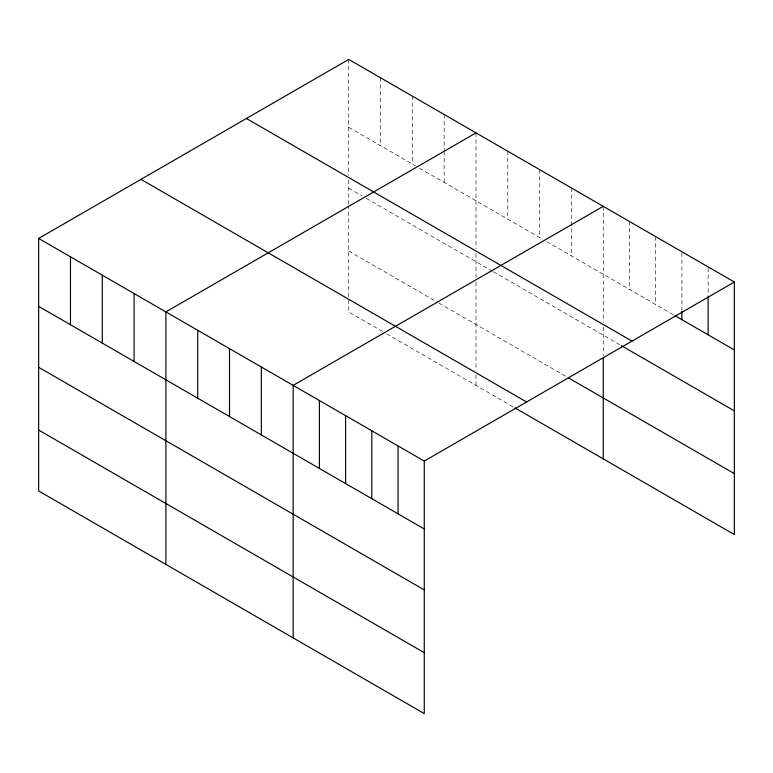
<?xml version="1.0" encoding="UTF-8"?>
<svg xmlns="http://www.w3.org/2000/svg" width="773" height="773" viewBox="0 0 773 773"><rect width="100%" height="100%" fill="white"/><g stroke="black" fill="none" stroke-linecap="round" stroke-linejoin="round"><path stroke-width="0.58" stroke-dasharray="3.87 2.9" d="M348.739 127.332L415.449 165.837M419.546 168.214L542.694 239.311M546.801 241.678L673.843 315.026M348.739 188.245L362.083 195.946M366.189 198.323L492.411 271.197M493.435 271.787L620.39 345.077M348.739 251.012L438.02 302.562M439.045 303.151L566.3 376.615M382.606 331.482L348.739 311.934L348.739 206.352M386.713 333.849L513.958 407.323M708.126 268.096L708.126 295.499M681.912 252.955L681.912 310.147M655.688 236.625L655.688 304.543M629.464 221.484L629.464 289.402M603.24 206.343L603.24 322.293M603.24 326.979L603.24 355.706M571.431 187.984L571.431 255.902M539.622 169.616L539.622 237.533M507.803 151.247L507.803 219.165M475.994 132.879L475.994 248.829M475.994 253.515L475.994 277.41M475.994 282.232L475.994 370.17M475.994 374.857L475.994 385.398M444.175 114.51L444.175 150.262M444.175 151.45L444.175 182.428M412.367 96.142L412.367 164.06M380.558 77.783L380.558 145.691M348.739 59.415L348.739 175.365M348.739 180.051L348.739 205.145"/><path stroke-width="1.16" d="M38.65 238.442L424.261 461.066L424.261 713.585L38.65 490.961L38.65 238.442L348.739 59.415L734.35 282.039L734.35 534.558L514.992 407.912M475.994 132.879L165.905 311.906L165.905 564.425M603.24 206.343L293.151 385.379L293.151 637.899M424.261 461.066L734.35 282.039M674.848 315.606L734.35 349.956M246.413 118.491L632.024 341.125M621.395 345.666L734.35 410.878M568.348 377.804L734.35 473.636M140.976 179.365L526.587 401.989M38.65 306.359L424.261 528.983M38.65 367.281L424.261 589.905M38.65 430.039L424.261 652.673M708.126 296.687L708.126 334.815M681.912 311.335L681.912 319.684M603.24 358.112L603.24 458.862M398.037 445.934L398.037 513.852M371.813 430.793L371.813 498.711M345.599 415.652L345.599 483.569M319.375 400.511L319.375 468.428M261.342 367.011L261.342 434.928M229.523 348.642L229.523 416.56M197.714 330.274L197.714 398.192M134.087 293.537L134.087 361.455M102.278 275.178L102.278 343.096M70.459 256.81L70.459 324.728"/></g></svg>
